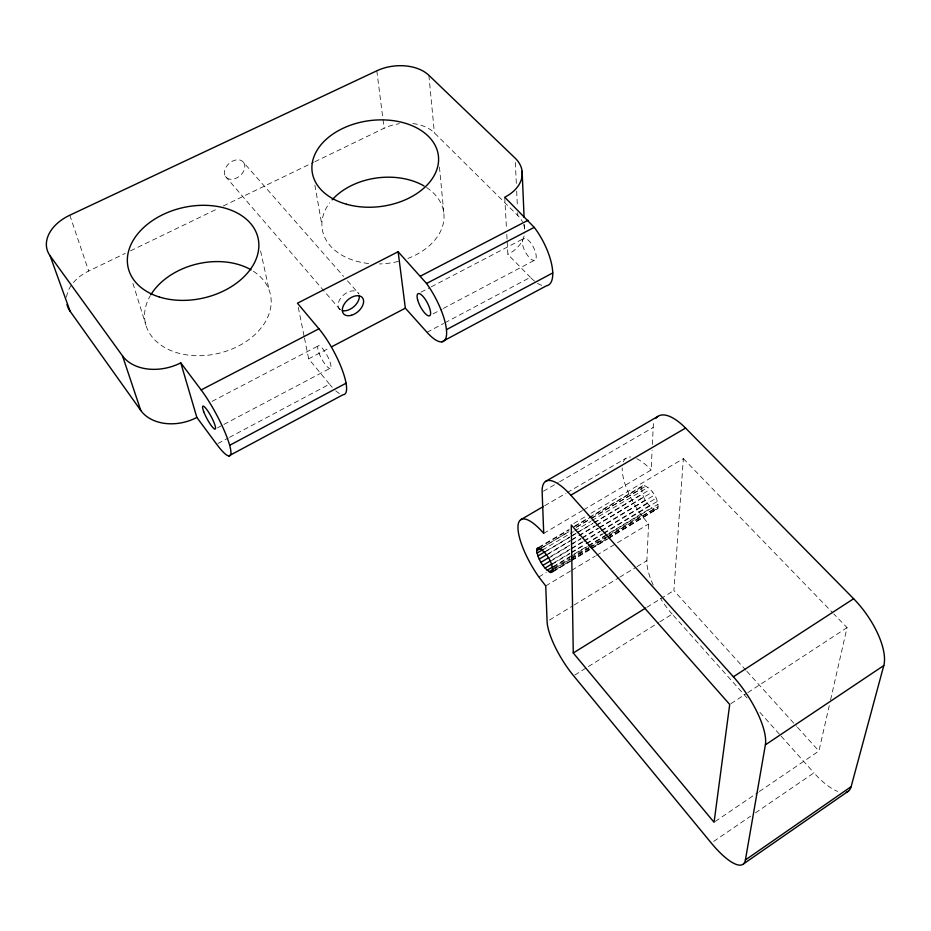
<?xml version="1.0" encoding="UTF-8"?>
<svg xmlns="http://www.w3.org/2000/svg" width="931" height="931" viewBox="0 0 931 931"><rect width="100%" height="100%" fill="white"/><g stroke="black" fill="none" stroke-linecap="round" stroke-linejoin="round"><path stroke-width="0.7" stroke-dasharray="4.66 3.49" d="M653.213 585.017A44.723 15.943 57.6 0 1 646.87 560.648L648.604 524.002L641.564 515.425A46.119 17.293 58.7 0 1 622.187 467.932M583.702 509.804L651.165 469.992L652.107 450.15M652.375 444.483L653.178 427.469A49.436 19.912 58.8 0 1 654.574 420.684M745.917 670.239L673.893 590.533L683.354 458.622L589.951 513.9M656.972 509.455L655.54 509.664C647.254 505.999 640.982 495.862 641.843 486.797L644.159 485.447C652.526 489.031 658.892 499.33 657.914 508.419L608.793 538.351M759.347 791.513L818.919 751.014L829.265 705.628M830.557 699.961L847.047 627.622L833.908 614.064M713.693 841.426L750.689 816.126M755.472 812.856L813.95 772.858A49.413 17.968 54.6 0 0 837.656 791.42M715.264 821.468L758.16 792.316M730.928 703.673L746.65 693.374M747.861 692.583L847.047 627.622M574.858 675.045L587.17 667.329M588.404 666.561L658.636 622.606M659.87 621.838L672.194 614.134L747.407 698.355M646.894 607.291L673.893 590.533M549.558 620.011L572.961 605.732M574.194 604.987L618.545 577.93M619.767 577.173L635.78 567.41M637.013 566.653L646.87 560.648M545.729 585.925L570.517 571.006M571.762 570.261L595.316 556.086M596.55 555.341L648.604 524.002M553.363 566.537L651.665 507.686M552.595 567.445L569.981 557.041M571.215 556.296L587.356 546.625M588.601 545.88L604.743 536.221M605.988 535.476L658.147 504.241M538.84 576.964L546.264 572.507M553.689 568.061L569.784 558.425M571.017 557.681L587.112 548.045M588.345 547.3L641.564 515.425M555.295 568.05L570.249 559.089M571.494 558.344L588.939 547.894M590.184 547.149L606.384 537.443M607.629 536.687L653.725 509.071M552.933 569.807L570.296 559.403M571.529 558.658L588.892 548.254M590.126 547.521L606.244 537.862M607.489 537.117L658.322 506.65M555.644 569.574L570.447 560.695M571.681 559.962L588.951 549.604M593.873 546.648L607.443 538.514M608.676 537.769L655.54 509.664M552.723 571.506L570.051 561.125M571.285 560.381L589.847 549.243M591.092 548.499L607.175 538.851M608.409 538.106L657.914 508.419M553.2 571.692L570.494 561.323M571.727 560.578L590.254 549.465M591.499 548.72L607.559 539.096M552.886 559.403L570.284 549.022M571.529 548.278L582.713 541.598M583.958 540.864L600.111 531.217M601.345 530.472L647.324 503.019M550.337 561.416L570.261 549.523M571.506 548.778L582.701 542.086M583.946 541.353L600.123 531.682M601.368 530.938L656.134 498.236M553.747 562.859L569.912 553.2M571.157 552.455L584.831 544.274M586.076 543.529L602.241 533.87M603.486 533.126L649.477 505.626M551.711 564.582L570.354 553.433M571.599 552.688L585.285 544.507M586.518 543.762L602.683 534.091M603.928 533.347L657.402 501.378M546.602 550.78L570.249 536.733M571.494 535.988L592.651 523.42M593.897 522.675L642.425 493.837M544.449 552.304L570.587 536.78M571.832 536.035L575.567 533.812M576.813 533.079L592.989 523.455M594.234 522.722L650.245 489.427M547.952 553.898L570.331 540.585M571.576 539.84L577.79 536.14M579.035 535.406L595.188 525.782M596.434 525.049L643.682 496.921M546.578 555.062L570.238 540.969M571.483 540.236L577.709 536.524M578.954 535.79L595.142 526.143M596.399 525.41L652.433 492.057M550.908 556.354L580.735 538.572M581.98 537.839L598.133 528.203M599.378 527.47L645.346 500.063M548.592 558.169L569.76 545.543M571.006 544.798L580.967 538.863M582.212 538.118L598.4 528.471M599.645 527.726L654.435 495.059M538.793 547.323L568.492 529.727M574.683 526.05L588.299 517.985M589.532 517.252L642.762 485.714M538.77 547.917L569.33 529.762M574.334 526.795L644.159 485.447M542.878 547.056L569.085 531.508M576.58 527.074L590.301 518.928M591.557 518.195L641.471 488.589M540.399 548.615L568.969 531.671M576.417 527.26L590.079 519.149M591.325 518.416L645.963 486.017M542.342 550.116L573.426 531.659M574.671 530.914L590.836 521.325M591.825 520.58L648.034 487.367M543.727 533.393L582.457 510.537M573.764 523.49L588.706 514.645M544.635 505.766L565.978 493.302M567.223 492.569L626.226 458.11M543.39 491.231L558.356 482.537M559.612 481.804L653.178 427.469M217.912 443.517L228.165 438.059M229.457 437.372L329.481 384.177A42.489 10.765 62 0 0 332.204 387.308M427.003 332.309L443.587 323.488M444.867 322.813L530.379 277.333A40.65 15.618 62.7 0 0 536.256 282.419M217.54 427.795L222.66 425.095M223.929 424.42L329.97 368.373A12.743 3.224 62 0 0 324.523 351.068A12.743 3.224 62 0 0 318.507 351.615A12.743 3.224 62 0 0 329.97 368.373M433.09 313.863L442.062 309.127M443.354 308.44L534.394 260.319A12.196 4.69 62.7 0 0 530.775 242.921A12.196 4.69 62.7 0 0 522.617 244.713A12.196 4.69 62.7 0 0 534.394 260.319M329.481 384.177L308.673 358.831L329.027 348.159M212.07 401.366L318.646 345.669M420.975 292.206L429.994 287.493M431.286 286.818L524.06 238.336M73.398 282.559A39.905 27.825 -15.6 0 1 88.689 271.037L125.289 253.348M130.515 250.823L218.098 208.486M223.324 205.96L313.514 162.366M314.829 161.738L384.107 128.245A36.914 24.974 -6.4 0 1 399.387 123.707M412.829 123.555A36.914 24.974 -6.4 0 1 434.405 132.889L517.834 215.585A38.776 27.534 -4.2 0 1 522.442 221.787M507.174 241.548L507.884 254.407L530.379 277.333M683.354 458.622L832.908 613.017M746.895 671.321L796.54 726.25M797.506 727.32L818.919 751.014M759.94 712.39L780.19 735.071M781.156 736.153L813.95 772.858M243.852 162.774A11.475 8.228 -41 0 1 233.821 179.031A11.475 8.228 -41 0 1 226.221 166.87A11.475 8.228 -41 0 1 243.852 162.774L343.655 276.449M347.496 280.813L359.005 293.928M225.465 176.424L341.27 311.035M69.802 215.212L88.689 271.037M132.924 283.373L145.888 325.024M260.587 250.974L269.21 290.321M298.292 307.381L304.181 336.58M304.472 337.976L308.673 358.831M314.876 185.083L321.87 224.871M376.811 70.803L382.827 118.19M383.013 119.633L384.107 128.245M428.865 75.295L434.405 132.889M439.455 167.08L443.959 214.316M504.742 197.232L506.476 228.677M506.79 234.391L507.104 240.117M515.332 162.425L516.414 185.409M516.682 191.158L517.427 206.973M517.694 212.71L517.834 215.585M524.409 224.418L524.595 228.723M340.327 309.779A12.371 7.785 -41 0 1 343.399 295.15A12.371 7.785 -41 0 1 358.575 293.44M66.532 297.245A39.905 27.825 -15.6 0 1 71.582 284.874M524.118 235.95A38.776 27.534 -4.2 0 1 507.884 254.407M523.606 224.499A38.776 27.534 -4.2 0 1 524.63 233.064M541.714 285.328A40.65 15.618 62.7 0 1 537.385 283.187M339.443 393.534A42.489 10.765 62 0 1 335.777 390.834M426.549 187.503A61.341 43.047 -7.2 0 1 407.894 258.422M398.34 261.413A61.341 43.047 -7.2 0 1 379.429 263.939M368.641 263.508A61.341 43.047 -7.2 0 1 329.679 202.83M253.395 271.27A64.134 45.956 -13.2 0 1 257.293 332.297A64.134 45.956 -13.2 0 1 174.853 352.046A64.134 45.956 -13.2 0 1 150.1 296.011M623.293 461.846A46.119 17.293 58.7 0 1 630.811 457.028M636.781 458.727A46.119 17.293 58.7 0 1 651.165 469.992M672.194 614.134A44.723 15.943 57.6 0 1 660.545 598.517"/><path stroke-width="1.4" d="M536.64 550.756L537.548 548.056L538.77 547.917C546.706 552.514 552.653 562.301 552.723 571.506L550.721 572.53C542.994 568.224 538.281 559.228 536.64 550.756L541.633 547.789M745.405 859.953L765.375 744.858A56.314 19.33 56.2 0 0 733.395 676.779L570.819 495.211A50.705 16.688 59.2 0 0 542.145 491.952L543.727 533.393A47.225 14.442 59.2 0 0 518.067 525.293A47.225 14.442 59.2 0 0 538.84 576.964L545.729 585.925L547.091 621.512A45.747 13.29 58.3 0 0 573.624 675.813L711.307 843.067A50.623 15.036 55.9 0 0 745.405 859.953L851.132 786.66L883.787 665.56A54.813 22.949 54.9 0 0 853.634 598.738L685.553 428.074A49.436 19.912 58.8 0 0 656.018 418.194M743.404 863.991L848.513 791.059M765.375 744.858L883.787 665.56M733.395 676.779L853.634 598.738M573.263 652.98L571.273 524.956L729.718 704.464L714.065 822.282L573.263 652.98L645.66 608.048M547.137 570.261L553.363 566.537M549.069 571.785L554.05 568.794M550.721 572.53L553.177 571.052M542.948 565.338L550.407 560.893M545.054 568.061L552.514 563.604M537.897 555.958L545.368 551.524M539.247 559.077L546.706 554.643M540.969 562.277L548.429 557.832M536.826 549.022L539.328 547.544M537.012 553.119L543.239 549.418M570.819 495.211L685.553 428.074M520.79 519.696L543.378 506.499M545.461 481.49L657.938 416.39M228.805 455.922L343.12 394.697A42.489 10.765 62 0 0 342.364 370.282A42.489 10.765 62 0 0 318.937 328.806L297.443 303.215L398.131 251.742L426.549 283.478A41.592 13.185 62.4 0 1 446.624 332.623A41.592 13.185 62.4 0 1 427.003 332.309L405.346 308.161L398.131 251.742M441.818 341.828L546.392 285.829A40.65 15.618 62.7 0 0 551.687 264.474A40.65 15.618 62.7 0 0 534.231 227.35L504.742 197.232A40.231 27.721 -4.3 0 0 515.122 158.107L428.865 75.295A38.241 25.044 -6.3 0 0 376.811 70.803L69.802 215.212A41.441 28.023 -15.1 0 0 50.099 255.816L70.104 311.257L140.779 410.455A41.883 31.002 -15.5 0 0 196.86 417.449L216.632 444.192A43.524 7.82 61.7 0 0 229.515 444.75A43.524 7.82 61.7 0 0 201.143 389.938L180.789 362.857A43.571 31.363 -14.9 0 1 122.531 355.921L50.099 255.816M229.666 445.309L346.053 383.211M446.449 329.644L552.746 272.946M331.576 346.832L405.346 308.161M426.549 283.478L534.231 227.35M201.143 389.938L318.937 328.806M420.533 276.076L528.052 220.275M122.531 355.921L140.779 410.455M180.789 362.857L196.86 417.449M522.116 171.316L524.095 217.249M359.285 295.441A12.371 7.785 -41 0 1 354.048 306.52A12.371 7.785 -41 0 1 342.305 310.64M70.104 311.257A39.905 27.825 -15.6 0 1 66.985 304.588M332.146 199.828A61.341 43.047 -7.2 0 1 424.036 185.956M150.799 294.824A64.134 45.956 -13.2 0 1 251.091 269.85M851.132 786.66A49.413 17.968 54.6 0 1 846.43 792.223M203.738 411.723A13.057 2.351 61.7 0 0 214.991 429.144A13.057 2.351 61.7 0 0 208.439 411.933A13.057 2.351 61.7 0 0 203.738 411.723M417.612 299.712A12.475 3.957 62.3 0 0 429.238 315.9A12.475 3.957 62.3 0 0 424.699 298.548A12.475 3.957 62.3 0 0 417.612 299.712M159.376 297.012A66.625 46.352 -12.8 0 0 258.865 246.028A66.625 46.352 -12.8 0 0 161.04 215.526A66.625 46.352 -12.8 0 0 159.376 297.012M346.472 204.226A63.622 43.292 -7.2 0 0 438.513 157.06A63.622 43.292 -7.2 0 0 340.734 129.421A63.622 43.292 -7.2 0 0 346.472 204.226M351.499 315.272A12.394 7.762 -41 0 0 362.846 298.304A12.394 7.762 -41 0 0 344.563 303.587A12.394 7.762 -41 0 0 351.499 315.272"/></g></svg>
